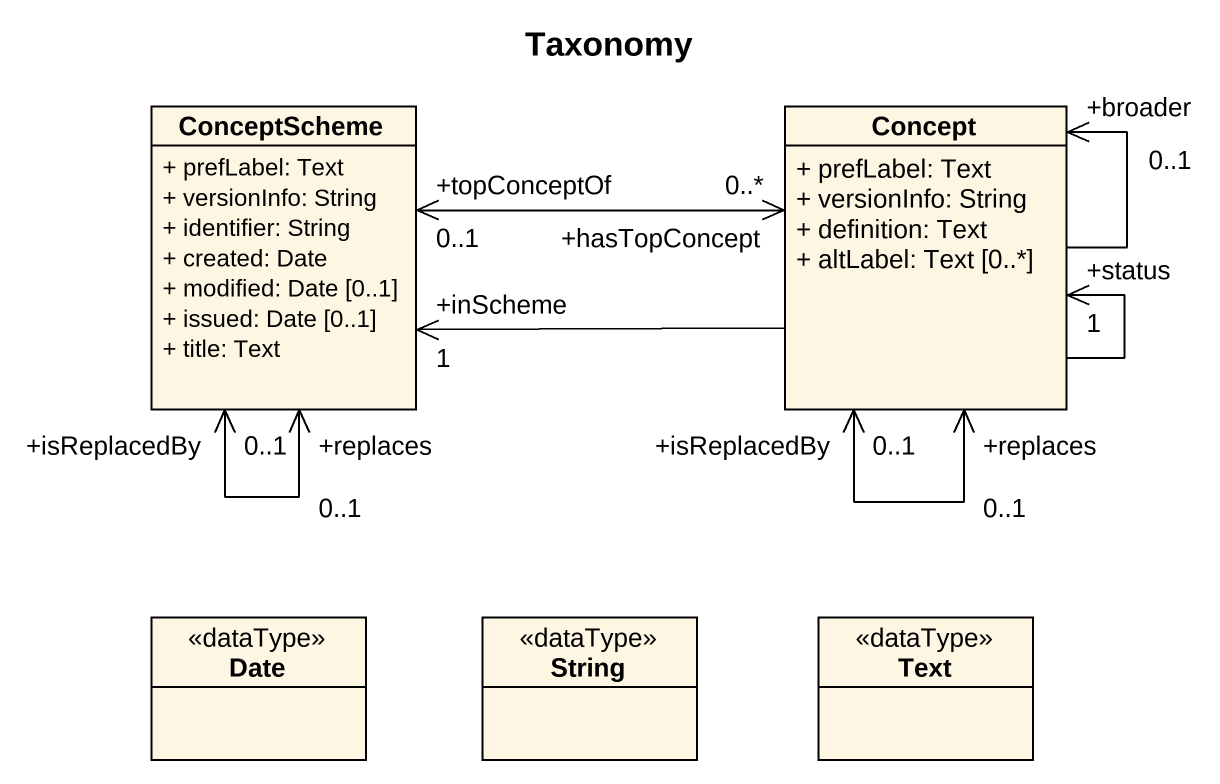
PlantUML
@startuml
title Taxonomy
hide circle
hide empty members
skinparam classAttributeIconSize 0
class ConceptScheme {
  + prefLabel: Text
  + versionInfo: String
  + identifier: String
  + created: Date
  + modified: Date [0..1]
  + issued: Date [0..1]
  + title: Text
}
class Concept {
  + prefLabel: Text
  + versionInfo: String
  + definition: Text
  + altLabel: Text [0..*]
}
class Date <<dataType>>
class String <<dataType>>
class Text <<dataType>>
ConceptScheme "+isReplacedBy\n0..1" <--> "+replaces\n0..1" ConceptScheme
ConceptScheme "+topConceptOf\n0..1" <-right-> "+hasTopConcept\n0..*" Concept
Concept -left-> "+inScheme\n1" ConceptScheme
Concept --> "+broader\n0..1" Concept
Concept "+isReplacedBy\n0..1" <--> "+replaces\n0..1" Concept
Concept --> "+status\n1" Concept
@enduml
